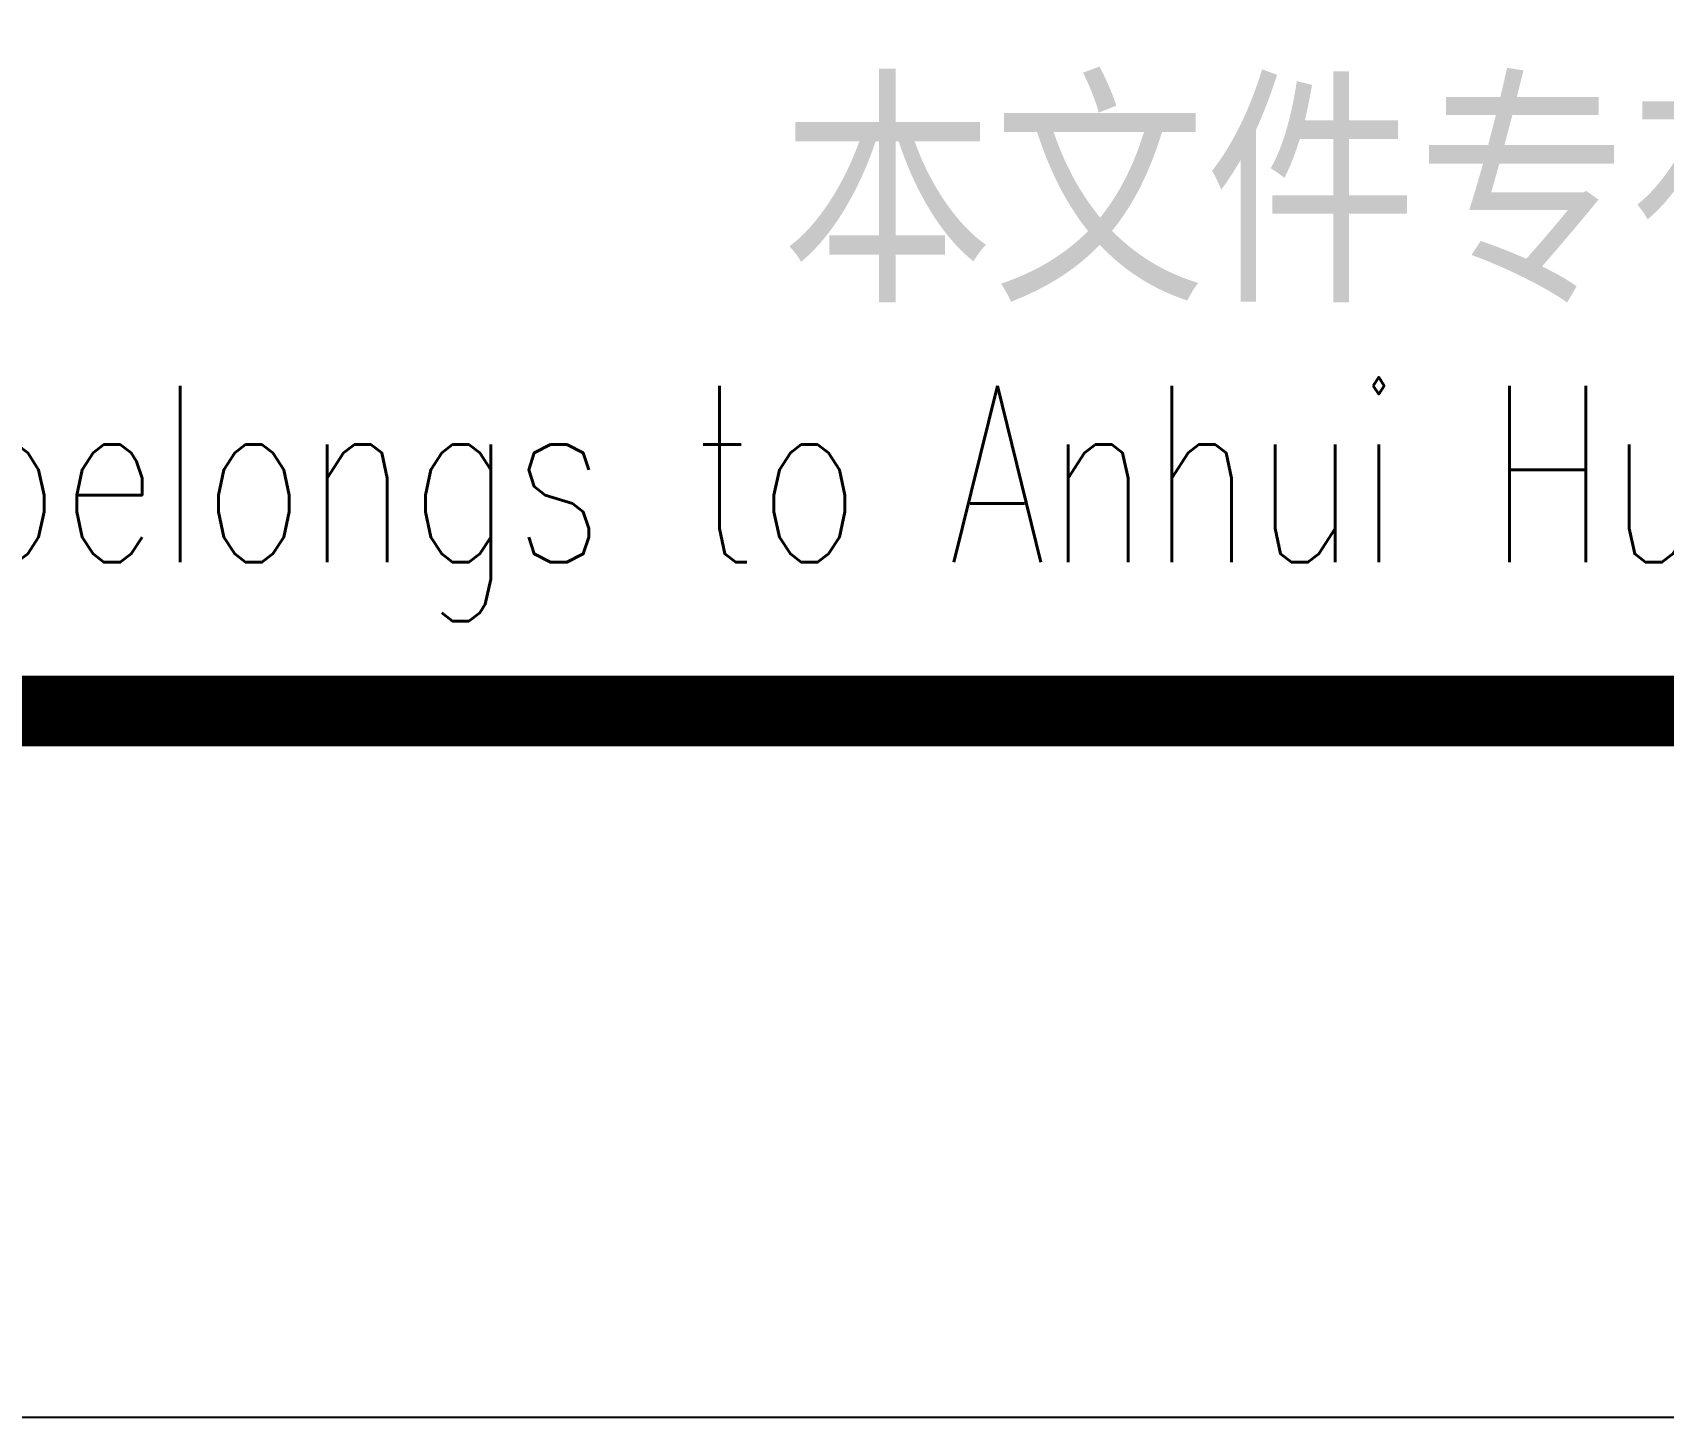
# Model space of a CAD drawing. Header units: millimetres. Extents: x 893615 to 896608, y 39650 to 40458.
# Drawn here: x 895486.32 to 895509.41, y 39650.14 to 39669.75 of the extents above; entities that cross this region are included whole.
import ezdxf
from ezdxf.enums import TextEntityAlignment as Align

# ---------------------------------------------------------------- set-up
doc = ezdxf.new("R2010")
doc.units = ezdxf.units.MM
doc.header["$LTSCALE"] = 1000
doc.header["$MEASUREMENT"] = 0
doc.styles.add('ECEC_TQ', font='txt_l.shx', dxfattribs={"bigfont": 'hztxt_l.shx'})

msp = doc.modelspace()

# ---------------------------------------------------------------- linework, layer by layer
for p, q in [((895467.565, 39660.145), (895647.565, 39660.145)), ((895657.565, 39650.145), (894816.565, 39650.145))]:
    msp.add_line(p, q)
at = {"color": 0, "const_width": 1}
msp.add_lwpolyline([(895647.565, 39660.145), (894841.565, 39660.145), (894841.565, 40234.145), (895647.565, 40234.145)], close=True, dxfattribs=at)

# ---------------------------------------------------------------- texts
at = {"style": 'ECEC_TQ'}
msp.add_text('本文件专有权属安徽华东化工医药工程有限责任公司所有,未经许可不得复制或转让给第三方', height=3, dxfattribs=at).set_placement((895557.565, 39667.145), align=Align.MIDDLE)
at = {"style": 'ECEC_TQ', "width": 0.72}
msp.add_text('The proprietary right of this document belongs to Anhui Huadong Chemical And Medical Engineering  Co.,Ltd.  and any replication or transfer to the 3rd. side is forbidden without its permission. ', height=2.5, dxfattribs=at).set_placement((895557.565, 39663.145), align=Align.MIDDLE)

doc.saveas('drawing.dxf')
